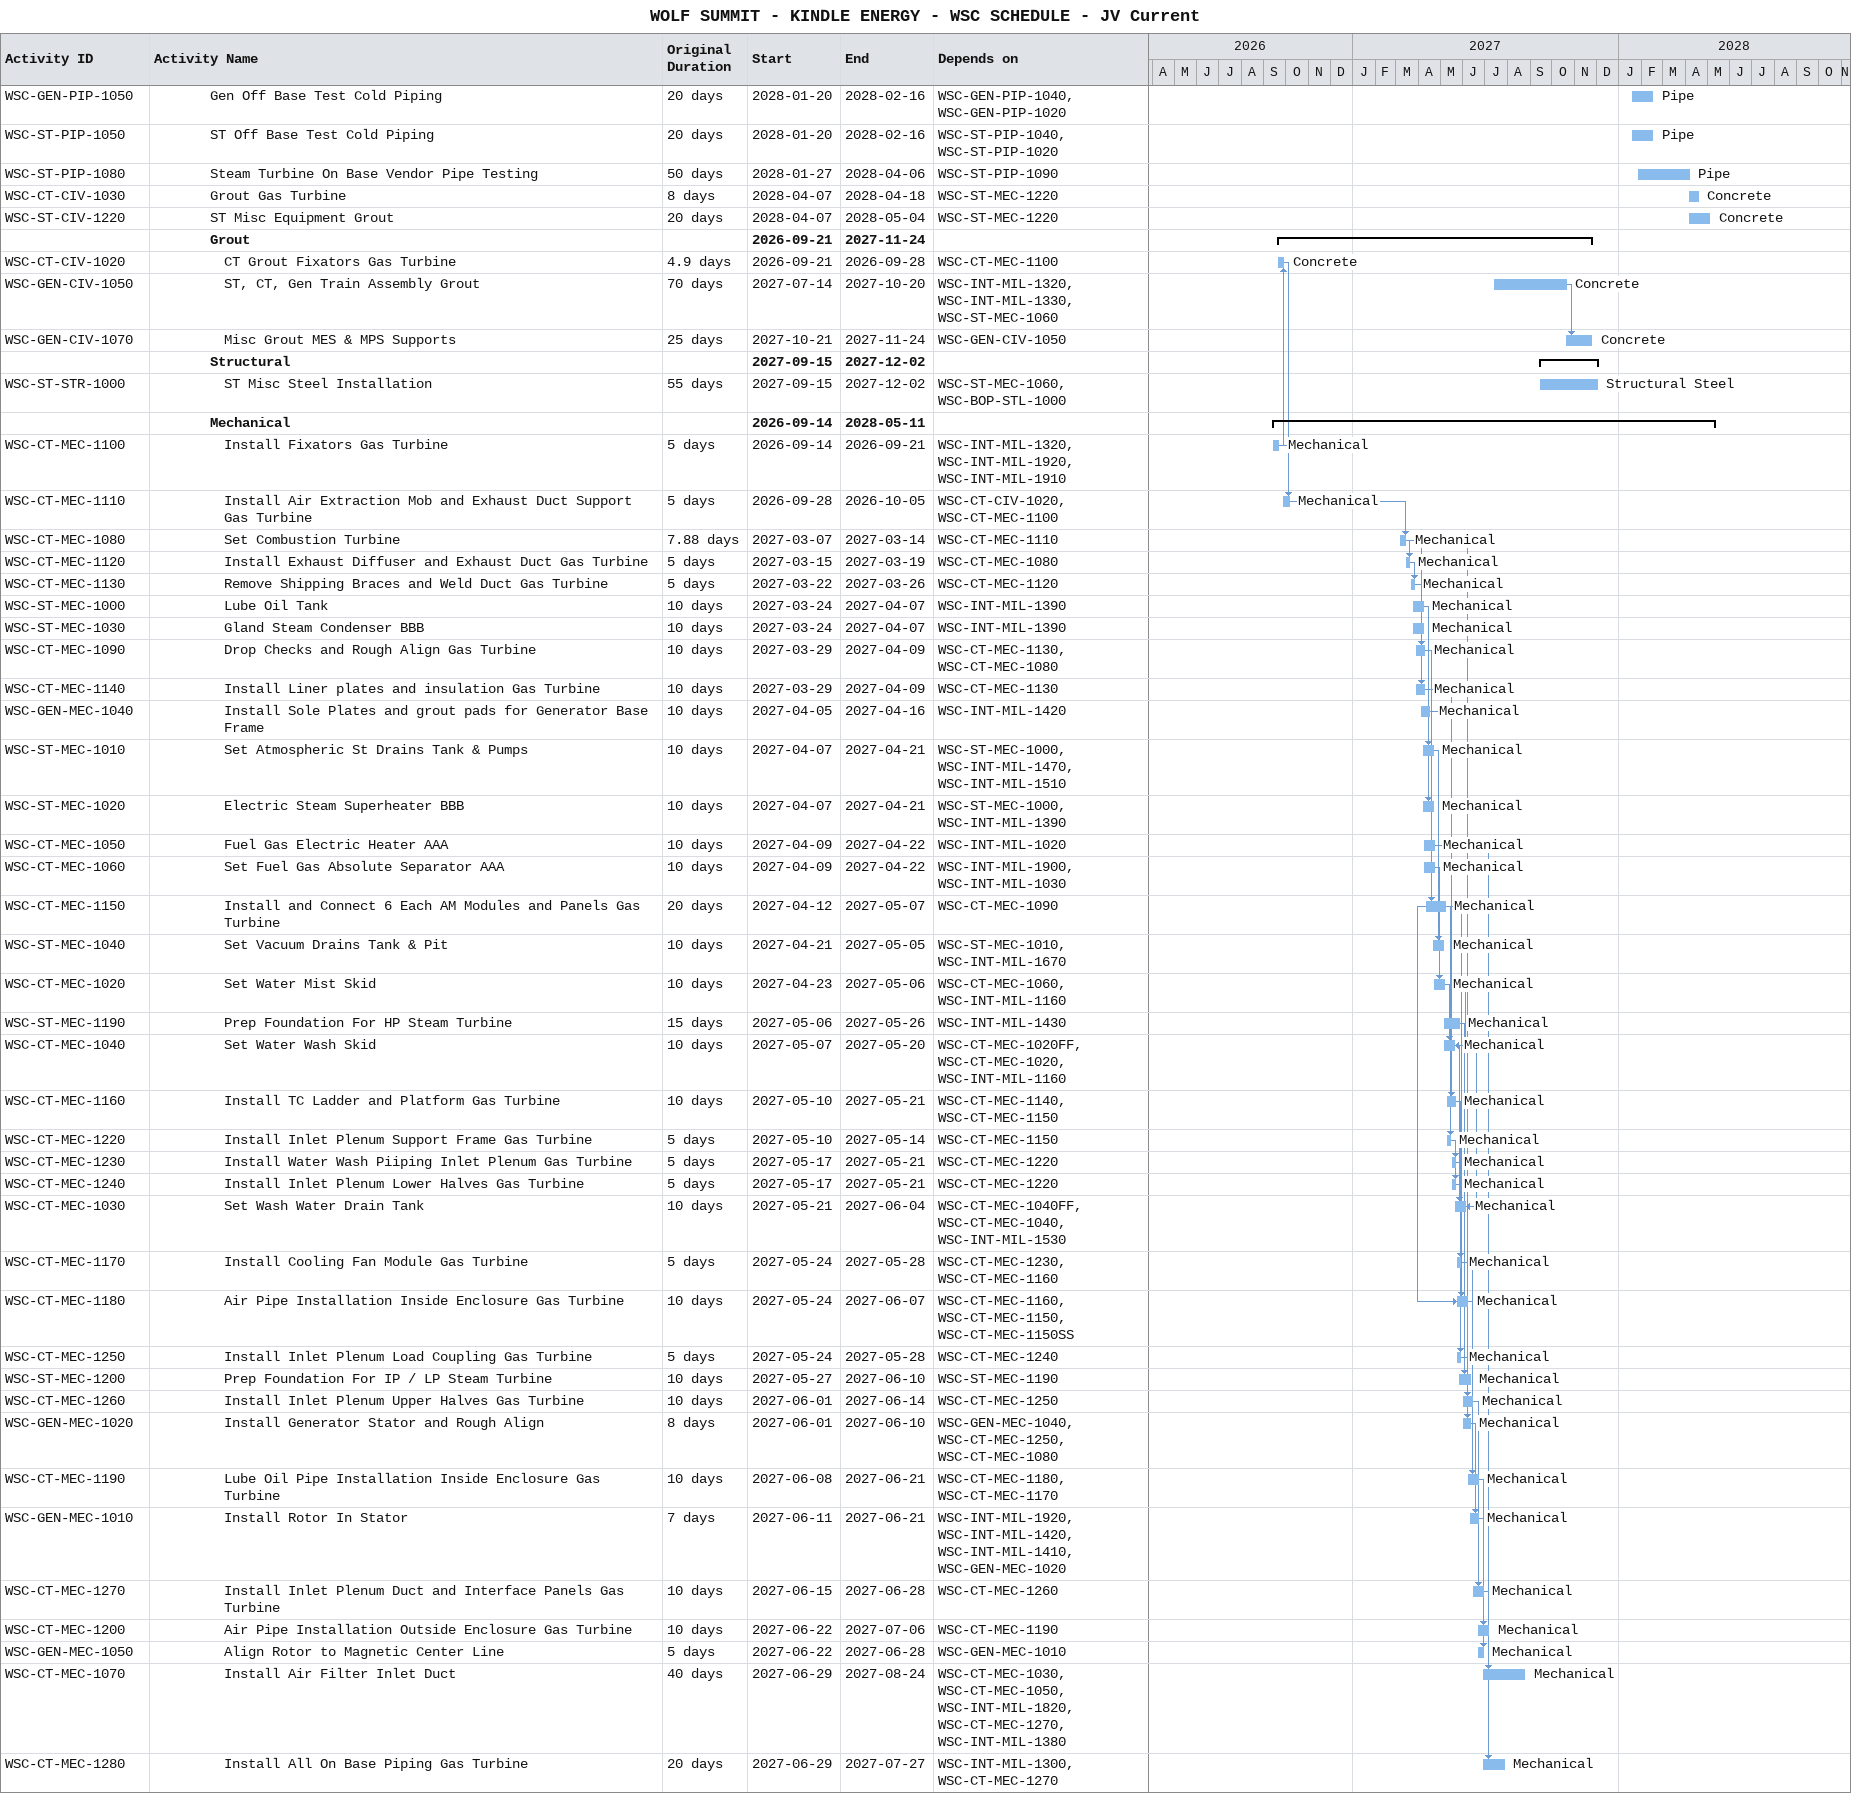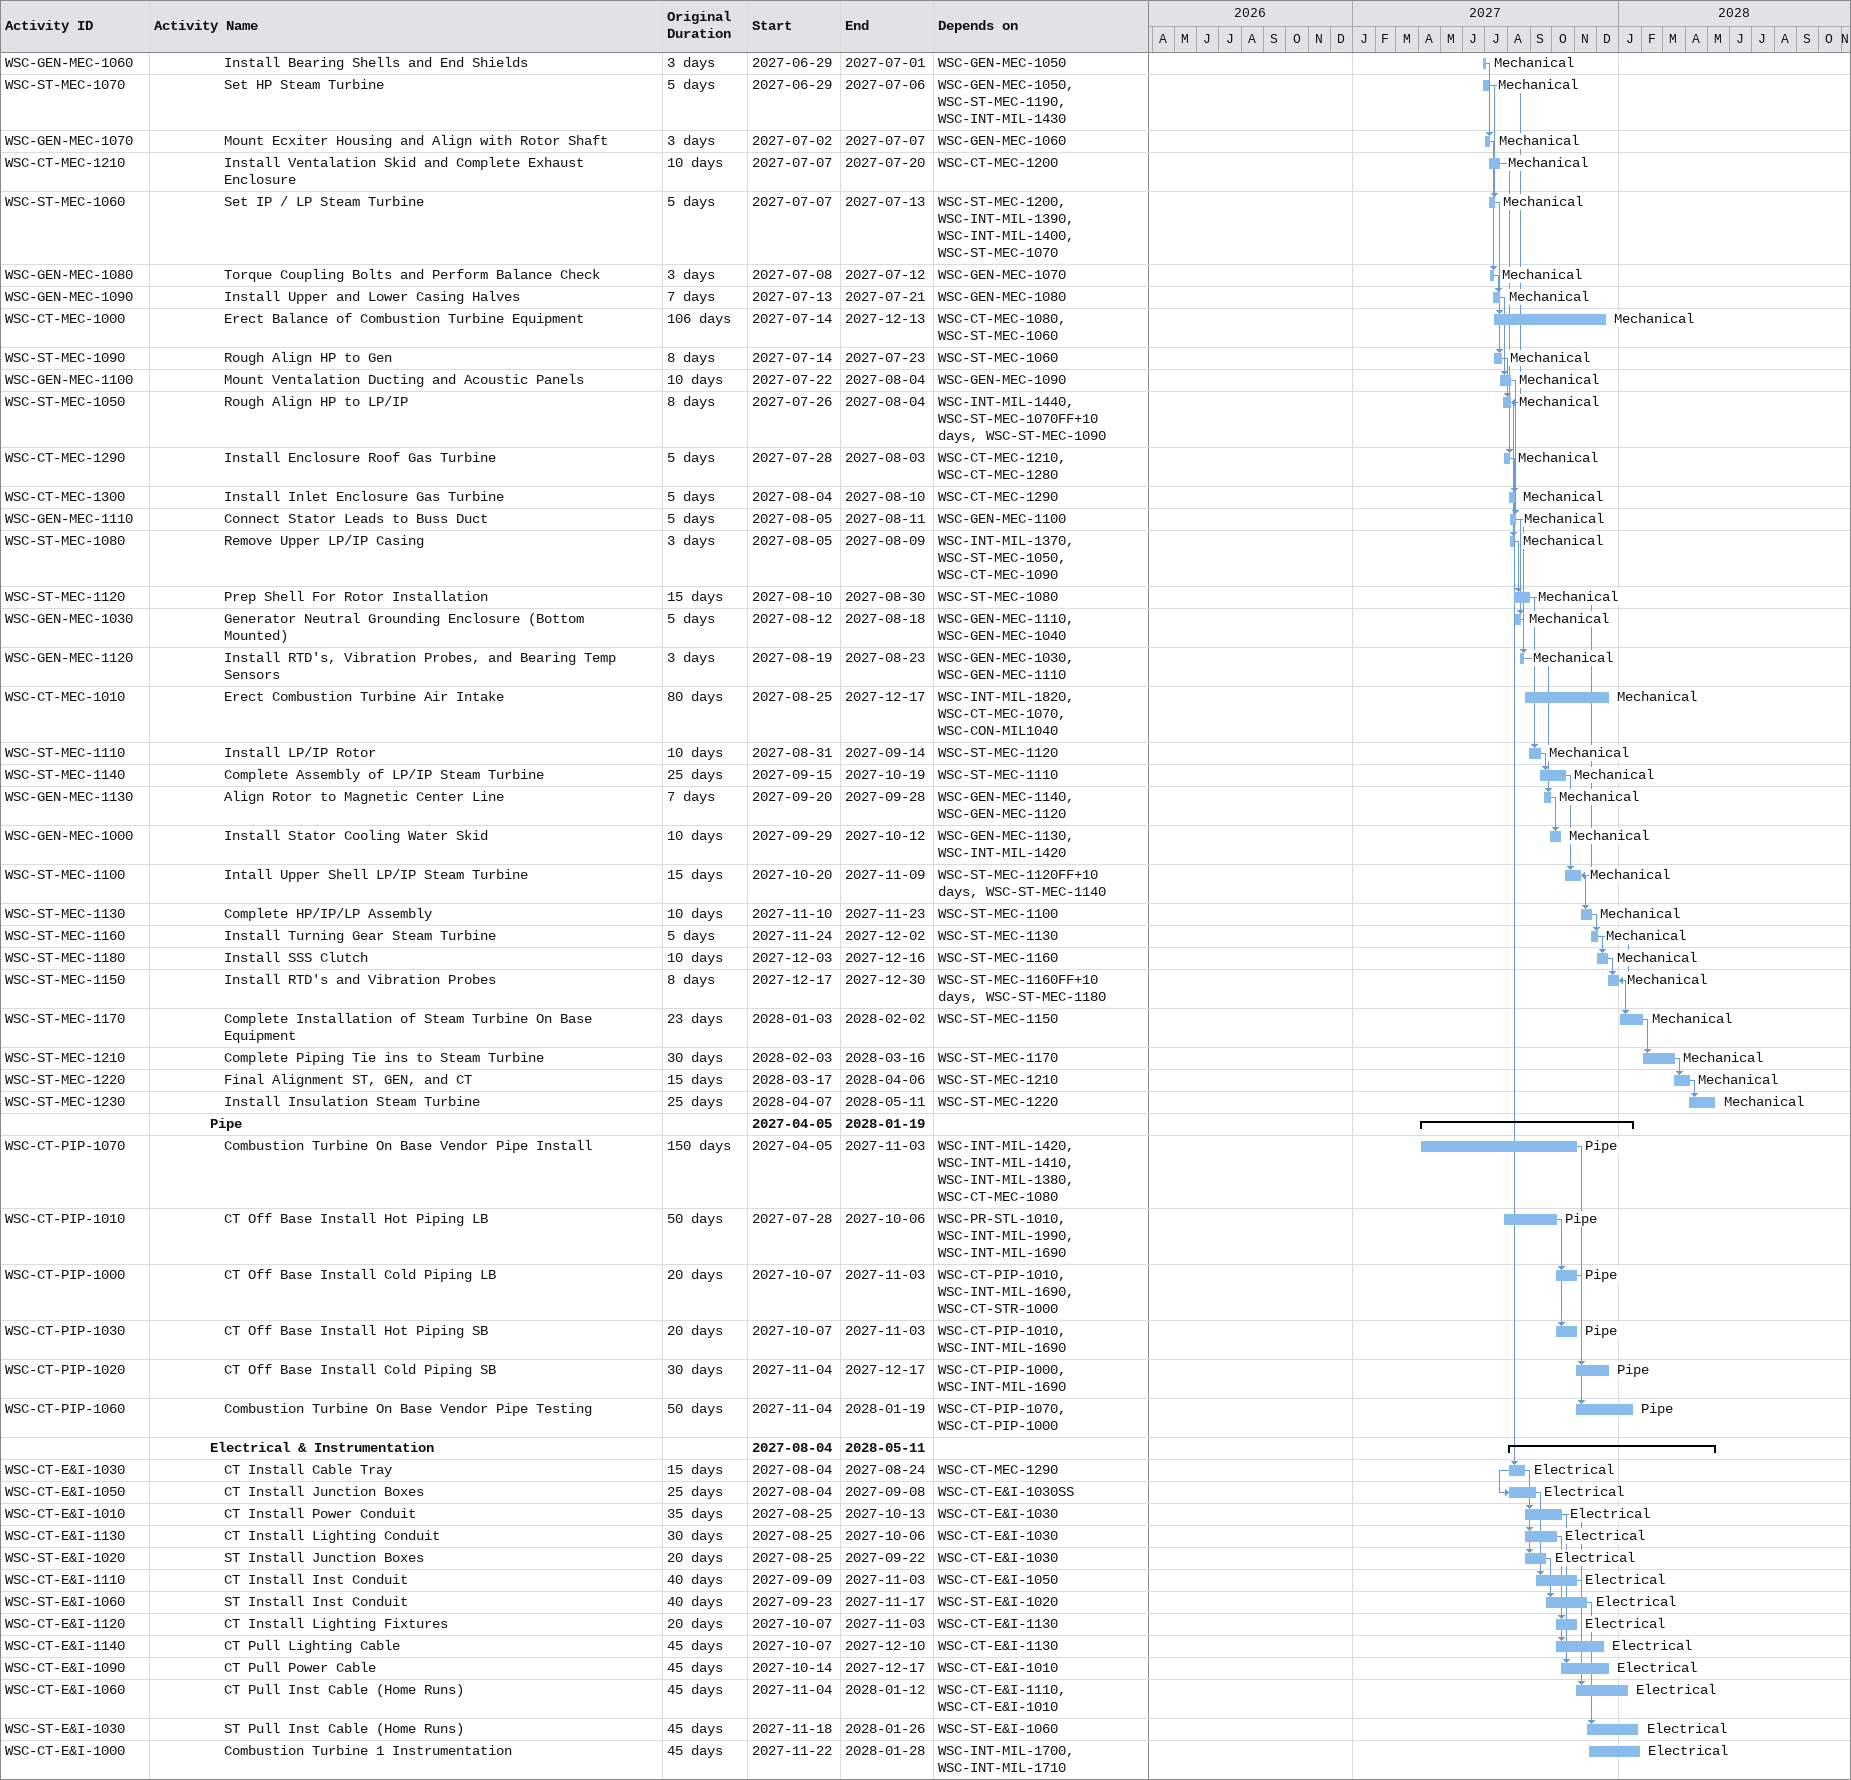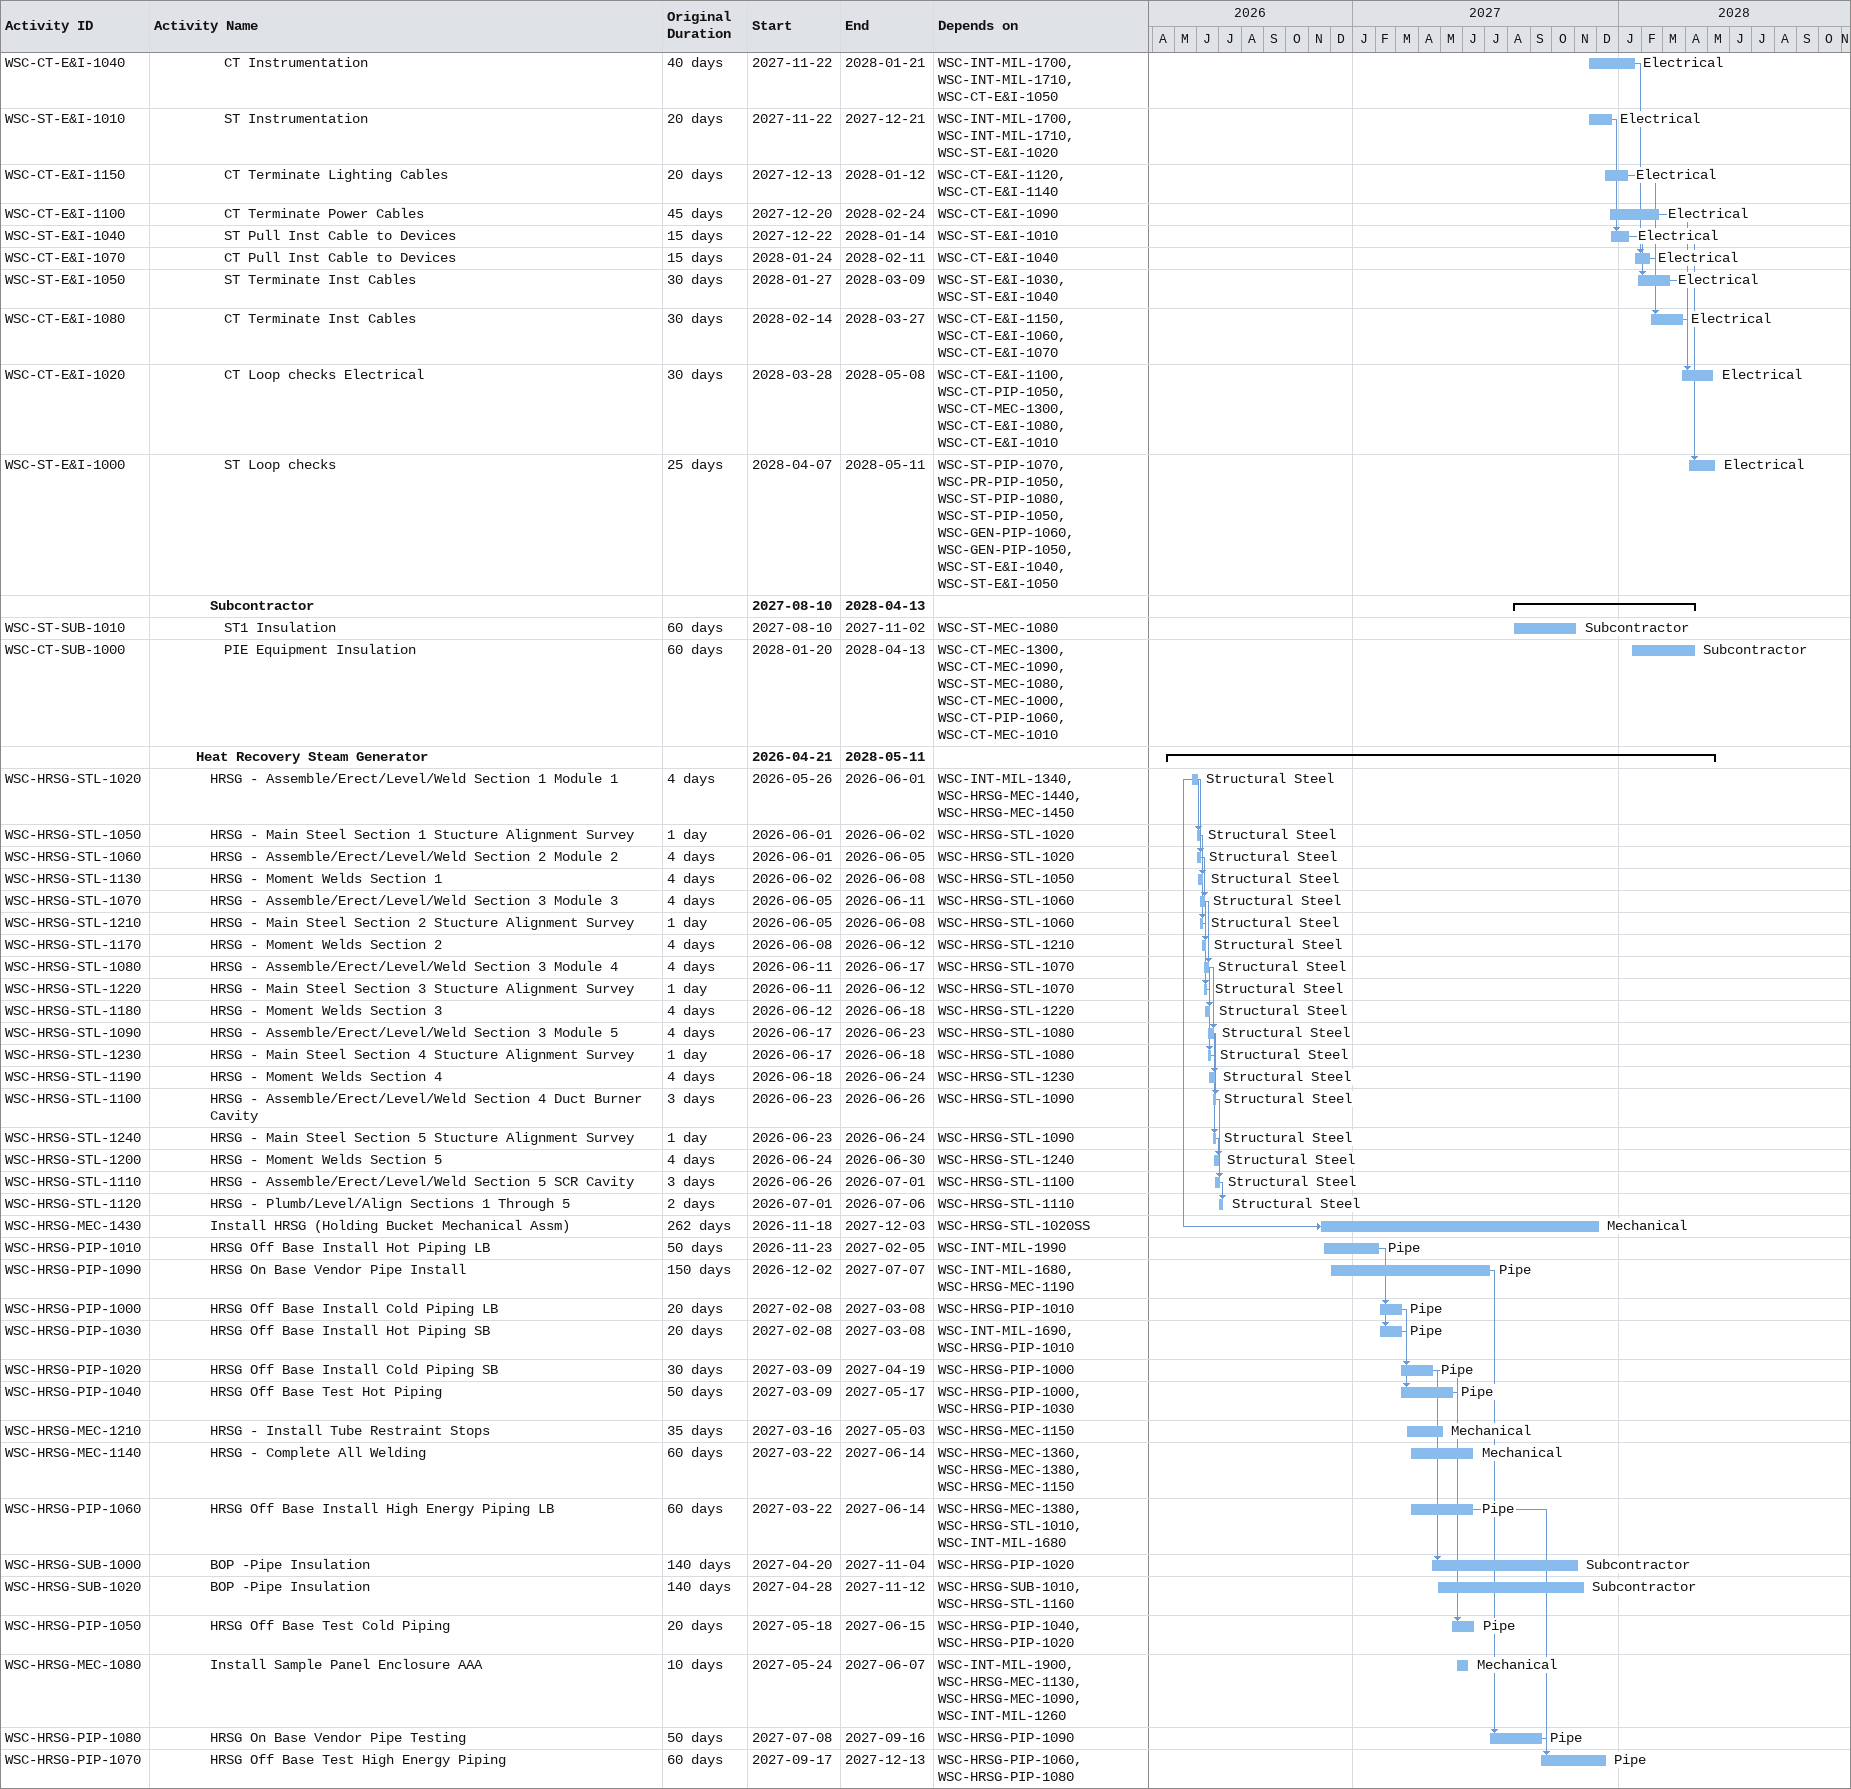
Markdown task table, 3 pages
WOLF SUMMIT - KINDLE ENERGY - WSC SCHEDULE - JV Current

| ID | Level | Task | Original duration | Start | Finish | Predecessors | Resources |
|---|---|---|---|---|---|---|---|
| WSC-GEN-PIP-1050 | 5 | Gen Off Base Test Cold Piping | 20d | 2028-01-20 | 2028-02-16 | WSC-GEN-PIP-1040, WSC-GEN-PIP-1020 | Pipe |
| WSC-ST-PIP-1050 | 5 | ST Off Base Test Cold Piping | 20d | 2028-01-20 | 2028-02-16 | WSC-ST-PIP-1040, WSC-ST-PIP-1020 | Pipe |
| WSC-ST-PIP-1080 | 5 | Steam Turbine On Base Vendor Pipe Testing | 50d | 2028-01-27 | 2028-04-06 | WSC-ST-PIP-1090 | Pipe |
| WSC-CT-CIV-1030 | 5 | Grout Gas Turbine | 8d | 2028-04-07 | 2028-04-18 | WSC-ST-MEC-1220 | Concrete |
| WSC-ST-CIV-1220 | 5 | ST Misc Equipment Grout | 20d | 2028-04-07 | 2028-05-04 | WSC-ST-MEC-1220 | Concrete |
|  | 5 | **Grout** |  | 2026-09-21 | 2027-11-24 |  |  |
| WSC-CT-CIV-1020 | 6 | CT Grout Fixators Gas Turbine | 4.9d | 2026-09-21 | 2026-09-28 | WSC-CT-MEC-1100 | Concrete |
| WSC-GEN-CIV-1050 | 6 | ST, CT, Gen Train Assembly Grout | 70d | 2027-07-14 | 2027-10-20 | WSC-INT-MIL-1320, WSC-INT-MIL-1330, WSC-ST-MEC-1060 | Concrete |
| WSC-GEN-CIV-1070 | 6 | Misc Grout MES & MPS Supports | 25d | 2027-10-21 | 2027-11-24 | WSC-GEN-CIV-1050 | Concrete |
|  | 5 | **Structural** |  | 2027-09-15 | 2027-12-02 |  |  |
| WSC-ST-STR-1000 | 6 | ST Misc Steel Installation | 55d | 2027-09-15 | 2027-12-02 | WSC-ST-MEC-1060, WSC-BOP-STL-1000 | Structural Steel |
|  | 5 | **Mechanical** |  | 2026-09-14 | 2028-05-11 |  |  |
| WSC-CT-MEC-1100 | 6 | Install Fixators Gas Turbine | 5d | 2026-09-14 | 2026-09-21 | WSC-INT-MIL-1320, WSC-INT-MIL-1920, WSC-INT-MIL-1910 | Mechanical |
| WSC-CT-MEC-1110 | 6 | Install Air Extraction Mob and Exhaust Duct Support Gas Turbine | 5d | 2026-09-28 | 2026-10-05 | WSC-CT-CIV-1020, WSC-CT-MEC-1100 | Mechanical |
| WSC-CT-MEC-1080 | 6 | Set Combustion Turbine | 7.88d | 2027-03-07 | 2027-03-14 | WSC-CT-MEC-1110 | Mechanical |
| WSC-CT-MEC-1120 | 6 | Install Exhaust Diffuser and Exhaust Duct Gas Turbine | 5d | 2027-03-15 | 2027-03-19 | WSC-CT-MEC-1080 | Mechanical |
| WSC-CT-MEC-1130 | 6 | Remove Shipping Braces and Weld Duct Gas Turbine | 5d | 2027-03-22 | 2027-03-26 | WSC-CT-MEC-1120 | Mechanical |
| WSC-ST-MEC-1000 | 6 | Lube Oil Tank | 10d | 2027-03-24 | 2027-04-07 | WSC-INT-MIL-1390 | Mechanical |
| WSC-ST-MEC-1030 | 6 | Gland Steam Condenser BBB | 10d | 2027-03-24 | 2027-04-07 | WSC-INT-MIL-1390 | Mechanical |
| WSC-CT-MEC-1090 | 6 | Drop Checks and Rough Align Gas Turbine | 10d | 2027-03-29 | 2027-04-09 | WSC-CT-MEC-1130, WSC-CT-MEC-1080 | Mechanical |
| WSC-CT-MEC-1140 | 6 | Install Liner plates and insulation Gas Turbine | 10d | 2027-03-29 | 2027-04-09 | WSC-CT-MEC-1130 | Mechanical |
| WSC-GEN-MEC-1040 | 6 | Install Sole Plates and grout pads for Generator Base Frame | 10d | 2027-04-05 | 2027-04-16 | WSC-INT-MIL-1420 | Mechanical |
| WSC-ST-MEC-1010 | 6 | Set Atmospheric St Drains Tank & Pumps | 10d | 2027-04-07 | 2027-04-21 | WSC-ST-MEC-1000, WSC-INT-MIL-1470, WSC-INT-MIL-1510 | Mechanical |
| WSC-ST-MEC-1020 | 6 | Electric Steam Superheater BBB | 10d | 2027-04-07 | 2027-04-21 | WSC-ST-MEC-1000, WSC-INT-MIL-1390 | Mechanical |
| WSC-CT-MEC-1050 | 6 | Fuel Gas Electric Heater AAA | 10d | 2027-04-09 | 2027-04-22 | WSC-INT-MIL-1020 | Mechanical |
| WSC-CT-MEC-1060 | 6 | Set Fuel Gas Absolute Separator AAA | 10d | 2027-04-09 | 2027-04-22 | WSC-INT-MIL-1900, WSC-INT-MIL-1030 | Mechanical |
| WSC-CT-MEC-1150 | 6 | Install and Connect 6 Each AM Modules and Panels Gas Turbine | 20d | 2027-04-12 | 2027-05-07 | WSC-CT-MEC-1090 | Mechanical |
| WSC-ST-MEC-1040 | 6 | Set Vacuum Drains Tank & Pit | 10d | 2027-04-21 | 2027-05-05 | WSC-ST-MEC-1010, WSC-INT-MIL-1670 | Mechanical |
| WSC-CT-MEC-1020 | 6 | Set Water Mist Skid | 10d | 2027-04-23 | 2027-05-06 | WSC-CT-MEC-1060, WSC-INT-MIL-1160 | Mechanical |
| WSC-ST-MEC-1190 | 6 | Prep Foundation For HP Steam Turbine | 15d | 2027-05-06 | 2027-05-26 | WSC-INT-MIL-1430 | Mechanical |
| WSC-CT-MEC-1040 | 6 | Set Water Wash Skid | 10d | 2027-05-07 | 2027-05-20 | WSC-CT-MEC-1020FF, WSC-CT-MEC-1020, WSC-INT-MIL-1160 | Mechanical |
| WSC-CT-MEC-1160 | 6 | Install TC Ladder and Platform Gas Turbine | 10d | 2027-05-10 | 2027-05-21 | WSC-CT-MEC-1140, WSC-CT-MEC-1150 | Mechanical |
| WSC-CT-MEC-1220 | 6 | Install Inlet Plenum Support Frame Gas Turbine | 5d | 2027-05-10 | 2027-05-14 | WSC-CT-MEC-1150 | Mechanical |
| WSC-CT-MEC-1230 | 6 | Install Water Wash Piiping Inlet Plenum Gas Turbine | 5d | 2027-05-17 | 2027-05-21 | WSC-CT-MEC-1220 | Mechanical |
| WSC-CT-MEC-1240 | 6 | Install Inlet Plenum Lower Halves Gas Turbine | 5d | 2027-05-17 | 2027-05-21 | WSC-CT-MEC-1220 | Mechanical |
| WSC-CT-MEC-1030 | 6 | Set Wash Water Drain Tank | 10d | 2027-05-21 | 2027-06-04 | WSC-CT-MEC-1040FF, WSC-CT-MEC-1040, WSC-INT-MIL-1530 | Mechanical |
| WSC-CT-MEC-1170 | 6 | Install Cooling Fan Module Gas Turbine | 5d | 2027-05-24 | 2027-05-28 | WSC-CT-MEC-1230, WSC-CT-MEC-1160 | Mechanical |
| WSC-CT-MEC-1180 | 6 | Air Pipe Installation Inside Enclosure Gas Turbine | 10d | 2027-05-24 | 2027-06-07 | WSC-CT-MEC-1160, WSC-CT-MEC-1150, WSC-CT-MEC-1150SS | Mechanical |
| WSC-CT-MEC-1250 | 6 | Install Inlet Plenum Load Coupling Gas Turbine | 5d | 2027-05-24 | 2027-05-28 | WSC-CT-MEC-1240 | Mechanical |
| WSC-ST-MEC-1200 | 6 | Prep Foundation For IP / LP Steam Turbine | 10d | 2027-05-27 | 2027-06-10 | WSC-ST-MEC-1190 | Mechanical |
| WSC-CT-MEC-1260 | 6 | Install Inlet Plenum Upper Halves Gas Turbine | 10d | 2027-06-01 | 2027-06-14 | WSC-CT-MEC-1250 | Mechanical |
| WSC-GEN-MEC-1020 | 6 | Install Generator Stator and Rough Align | 8d | 2027-06-01 | 2027-06-10 | WSC-GEN-MEC-1040, WSC-CT-MEC-1250, WSC-CT-MEC-1080 | Mechanical |
| WSC-CT-MEC-1190 | 6 | Lube Oil Pipe Installation Inside Enclosure Gas Turbine | 10d | 2027-06-08 | 2027-06-21 | WSC-CT-MEC-1180, WSC-CT-MEC-1170 | Mechanical |
| WSC-GEN-MEC-1010 | 6 | Install Rotor In Stator | 7d | 2027-06-11 | 2027-06-21 | WSC-INT-MIL-1920, WSC-INT-MIL-1420, WSC-INT-MIL-1410, WSC-GEN-MEC-1020 | Mechanical |
| WSC-CT-MEC-1270 | 6 | Install Inlet Plenum Duct and Interface Panels Gas Turbine | 10d | 2027-06-15 | 2027-06-28 | WSC-CT-MEC-1260 | Mechanical |
| WSC-CT-MEC-1200 | 6 | Air Pipe Installation Outside Enclosure Gas Turbine | 10d | 2027-06-22 | 2027-07-06 | WSC-CT-MEC-1190 | Mechanical |
| WSC-GEN-MEC-1050 | 6 | Align Rotor to Magnetic Center Line | 5d | 2027-06-22 | 2027-06-28 | WSC-GEN-MEC-1010 | Mechanical |
| WSC-CT-MEC-1070 | 6 | Install Air Filter Inlet Duct | 40d | 2027-06-29 | 2027-08-24 | WSC-CT-MEC-1030, WSC-CT-MEC-1050, WSC-INT-MIL-1820, WSC-CT-MEC-1270, WSC-INT-MIL-1380 | Mechanical |
| WSC-CT-MEC-1280 | 6 | Install All On Base Piping Gas Turbine | 20d | 2027-06-29 | 2027-07-27 | WSC-INT-MIL-1300, WSC-CT-MEC-1270 | Mechanical |
| WSC-GEN-MEC-1060 | 6 | Install Bearing Shells and End Shields | 3d | 2027-06-29 | 2027-07-01 | WSC-GEN-MEC-1050 | Mechanical |
| WSC-ST-MEC-1070 | 6 | Set HP Steam Turbine | 5d | 2027-06-29 | 2027-07-06 | WSC-GEN-MEC-1050, WSC-ST-MEC-1190, WSC-INT-MIL-1430 | Mechanical |
| WSC-GEN-MEC-1070 | 6 | Mount Ecxiter Housing and Align with Rotor Shaft | 3d | 2027-07-02 | 2027-07-07 | WSC-GEN-MEC-1060 | Mechanical |
| WSC-CT-MEC-1210 | 6 | Install Ventalation Skid and Complete Exhaust Enclosure | 10d | 2027-07-07 | 2027-07-20 | WSC-CT-MEC-1200 | Mechanical |
| WSC-ST-MEC-1060 | 6 | Set IP / LP Steam Turbine | 5d | 2027-07-07 | 2027-07-13 | WSC-ST-MEC-1200, WSC-INT-MIL-1390, WSC-INT-MIL-1400, WSC-ST-MEC-1070 | Mechanical |
| WSC-GEN-MEC-1080 | 6 | Torque Coupling Bolts and Perform Balance Check | 3d | 2027-07-08 | 2027-07-12 | WSC-GEN-MEC-1070 | Mechanical |
| WSC-GEN-MEC-1090 | 6 | Install Upper and Lower Casing Halves | 7d | 2027-07-13 | 2027-07-21 | WSC-GEN-MEC-1080 | Mechanical |
| WSC-CT-MEC-1000 | 6 | Erect Balance of Combustion Turbine Equipment | 106d | 2027-07-14 | 2027-12-13 | WSC-CT-MEC-1080, WSC-ST-MEC-1060 | Mechanical |
| WSC-ST-MEC-1090 | 6 | Rough Align HP to Gen | 8d | 2027-07-14 | 2027-07-23 | WSC-ST-MEC-1060 | Mechanical |
| WSC-GEN-MEC-1100 | 6 | Mount Ventalation Ducting and Acoustic Panels | 10d | 2027-07-22 | 2027-08-04 | WSC-GEN-MEC-1090 | Mechanical |
| WSC-ST-MEC-1050 | 6 | Rough Align HP to LP/IP | 8d | 2027-07-26 | 2027-08-04 | WSC-INT-MIL-1440, WSC-ST-MEC-1070FF+10d, WSC-ST-MEC-1090 | Mechanical |
| WSC-CT-MEC-1290 | 6 | Install Enclosure Roof Gas Turbine | 5d | 2027-07-28 | 2027-08-03 | WSC-CT-MEC-1210, WSC-CT-MEC-1280 | Mechanical |
| WSC-CT-MEC-1300 | 6 | Install Inlet Enclosure Gas Turbine | 5d | 2027-08-04 | 2027-08-10 | WSC-CT-MEC-1290 | Mechanical |
| WSC-GEN-MEC-1110 | 6 | Connect Stator Leads to Buss Duct | 5d | 2027-08-05 | 2027-08-11 | WSC-GEN-MEC-1100 | Mechanical |
| WSC-ST-MEC-1080 | 6 | Remove Upper LP/IP Casing | 3d | 2027-08-05 | 2027-08-09 | WSC-INT-MIL-1370, WSC-ST-MEC-1050, WSC-CT-MEC-1090 | Mechanical |
| WSC-ST-MEC-1120 | 6 | Prep Shell For Rotor Installation | 15d | 2027-08-10 | 2027-08-30 | WSC-ST-MEC-1080 | Mechanical |
| WSC-GEN-MEC-1030 | 6 | Generator Neutral Grounding Enclosure (Bottom Mounted) | 5d | 2027-08-12 | 2027-08-18 | WSC-GEN-MEC-1110, WSC-GEN-MEC-1040 | Mechanical |
| WSC-GEN-MEC-1120 | 6 | Install RTD's, Vibration Probes, and Bearing Temp Sensors | 3d | 2027-08-19 | 2027-08-23 | WSC-GEN-MEC-1030, WSC-GEN-MEC-1110 | Mechanical |
| WSC-CT-MEC-1010 | 6 | Erect Combustion Turbine Air Intake | 80d | 2027-08-25 | 2027-12-17 | WSC-INT-MIL-1820, WSC-CT-MEC-1070, WSC-CON-MIL1040 | Mechanical |
| WSC-ST-MEC-1110 | 6 | Install LP/IP Rotor | 10d | 2027-08-31 | 2027-09-14 | WSC-ST-MEC-1120 | Mechanical |
| WSC-ST-MEC-1140 | 6 | Complete Assembly of LP/IP Steam Turbine | 25d | 2027-09-15 | 2027-10-19 | WSC-ST-MEC-1110 | Mechanical |
| WSC-GEN-MEC-1130 | 6 | Align Rotor to Magnetic Center Line | 7d | 2027-09-20 | 2027-09-28 | WSC-GEN-MEC-1140, WSC-GEN-MEC-1120 | Mechanical |
| WSC-GEN-MEC-1000 | 6 | Install Stator Cooling Water Skid | 10d | 2027-09-29 | 2027-10-12 | WSC-GEN-MEC-1130, WSC-INT-MIL-1420 | Mechanical |
| WSC-ST-MEC-1100 | 6 | Intall Upper Shell LP/IP Steam Turbine | 15d | 2027-10-20 | 2027-11-09 | WSC-ST-MEC-1120FF+10d, WSC-ST-MEC-1140 | Mechanical |
| WSC-ST-MEC-1130 | 6 | Complete HP/IP/LP Assembly | 10d | 2027-11-10 | 2027-11-23 | WSC-ST-MEC-1100 | Mechanical |
| WSC-ST-MEC-1160 | 6 | Install Turning Gear Steam Turbine | 5d | 2027-11-24 | 2027-12-02 | WSC-ST-MEC-1130 | Mechanical |
| WSC-ST-MEC-1180 | 6 | Install SSS Clutch | 10d | 2027-12-03 | 2027-12-16 | WSC-ST-MEC-1160 | Mechanical |
| WSC-ST-MEC-1150 | 6 | Install RTD's and Vibration Probes | 8d | 2027-12-17 | 2027-12-30 | WSC-ST-MEC-1160FF+10d, WSC-ST-MEC-1180 | Mechanical |
| WSC-ST-MEC-1170 | 6 | Complete Installation of Steam Turbine On Base Equipment | 23d | 2028-01-03 | 2028-02-02 | WSC-ST-MEC-1150 | Mechanical |
| WSC-ST-MEC-1210 | 6 | Complete Piping Tie ins to Steam Turbine | 30d | 2028-02-03 | 2028-03-16 | WSC-ST-MEC-1170 | Mechanical |
| WSC-ST-MEC-1220 | 6 | Final Alignment ST, GEN, and CT | 15d | 2028-03-17 | 2028-04-06 | WSC-ST-MEC-1210 | Mechanical |
| WSC-ST-MEC-1230 | 6 | Install Insulation Steam Turbine | 25d | 2028-04-07 | 2028-05-11 | WSC-ST-MEC-1220 | Mechanical |
|  | 5 | **Pipe** |  | 2027-04-05 | 2028-01-19 |  |  |
| WSC-CT-PIP-1070 | 6 | Combustion Turbine On Base Vendor Pipe Install | 150d | 2027-04-05 | 2027-11-03 | WSC-INT-MIL-1420, WSC-INT-MIL-1410, WSC-INT-MIL-1380, WSC-CT-MEC-1080 | Pipe |
| WSC-CT-PIP-1010 | 6 | CT Off Base Install Hot Piping LB | 50d | 2027-07-28 | 2027-10-06 | WSC-PR-STL-1010, WSC-INT-MIL-1990, WSC-INT-MIL-1690 | Pipe |
| WSC-CT-PIP-1000 | 6 | CT Off Base Install Cold Piping LB | 20d | 2027-10-07 | 2027-11-03 | WSC-CT-PIP-1010, WSC-INT-MIL-1690, WSC-CT-STR-1000 | Pipe |
| WSC-CT-PIP-1030 | 6 | CT Off Base Install Hot Piping SB | 20d | 2027-10-07 | 2027-11-03 | WSC-CT-PIP-1010, WSC-INT-MIL-1690 | Pipe |
| WSC-CT-PIP-1020 | 6 | CT Off Base Install Cold Piping SB | 30d | 2027-11-04 | 2027-12-17 | WSC-CT-PIP-1000, WSC-INT-MIL-1690 | Pipe |
| WSC-CT-PIP-1060 | 6 | Combustion Turbine On Base Vendor Pipe Testing | 50d | 2027-11-04 | 2028-01-19 | WSC-CT-PIP-1070, WSC-CT-PIP-1000 | Pipe |
|  | 5 | **Electrical & Instrumentation** |  | 2027-08-04 | 2028-05-11 |  |  |
| WSC-CT-E&I-1030 | 6 | CT Install Cable Tray | 15d | 2027-08-04 | 2027-08-24 | WSC-CT-MEC-1290 | Electrical |
| WSC-CT-E&I-1050 | 6 | CT Install Junction Boxes | 25d | 2027-08-04 | 2027-09-08 | WSC-CT-E&I-1030SS | Electrical |
| WSC-CT-E&I-1010 | 6 | CT Install Power Conduit | 35d | 2027-08-25 | 2027-10-13 | WSC-CT-E&I-1030 | Electrical |
| WSC-CT-E&I-1130 | 6 | CT Install Lighting Conduit | 30d | 2027-08-25 | 2027-10-06 | WSC-CT-E&I-1030 | Electrical |
| WSC-ST-E&I-1020 | 6 | ST Install Junction Boxes | 20d | 2027-08-25 | 2027-09-22 | WSC-CT-E&I-1030 | Electrical |
| WSC-CT-E&I-1110 | 6 | CT Install Inst Conduit | 40d | 2027-09-09 | 2027-11-03 | WSC-CT-E&I-1050 | Electrical |
| WSC-ST-E&I-1060 | 6 | ST Install Inst Conduit | 40d | 2027-09-23 | 2027-11-17 | WSC-ST-E&I-1020 | Electrical |
| WSC-CT-E&I-1120 | 6 | CT Install Lighting Fixtures | 20d | 2027-10-07 | 2027-11-03 | WSC-CT-E&I-1130 | Electrical |
| WSC-CT-E&I-1140 | 6 | CT Pull Lighting Cable | 45d | 2027-10-07 | 2027-12-10 | WSC-CT-E&I-1130 | Electrical |
| WSC-CT-E&I-1090 | 6 | CT Pull Power Cable | 45d | 2027-10-14 | 2027-12-17 | WSC-CT-E&I-1010 | Electrical |
| WSC-CT-E&I-1060 | 6 | CT Pull Inst Cable (Home Runs) | 45d | 2027-11-04 | 2028-01-12 | WSC-CT-E&I-1110, WSC-CT-E&I-1010 | Electrical |
| WSC-ST-E&I-1030 | 6 | ST Pull Inst Cable (Home Runs) | 45d | 2027-11-18 | 2028-01-26 | WSC-ST-E&I-1060 | Electrical |
| WSC-CT-E&I-1000 | 6 | Combustion Turbine 1 Instrumentation | 45d | 2027-11-22 | 2028-01-28 | WSC-INT-MIL-1700, WSC-INT-MIL-1710 | Electrical |
| WSC-CT-E&I-1040 | 6 | CT Instrumentation | 40d | 2027-11-22 | 2028-01-21 | WSC-INT-MIL-1700, WSC-INT-MIL-1710, WSC-CT-E&I-1050 | Electrical |
| WSC-ST-E&I-1010 | 6 | ST Instrumentation | 20d | 2027-11-22 | 2027-12-21 | WSC-INT-MIL-1700, WSC-INT-MIL-1710, WSC-ST-E&I-1020 | Electrical |
| WSC-CT-E&I-1150 | 6 | CT Terminate Lighting Cables | 20d | 2027-12-13 | 2028-01-12 | WSC-CT-E&I-1120, WSC-CT-E&I-1140 | Electrical |
| WSC-CT-E&I-1100 | 6 | CT Terminate Power Cables | 45d | 2027-12-20 | 2028-02-24 | WSC-CT-E&I-1090 | Electrical |
| WSC-ST-E&I-1040 | 6 | ST Pull Inst Cable to Devices | 15d | 2027-12-22 | 2028-01-14 | WSC-ST-E&I-1010 | Electrical |
| WSC-CT-E&I-1070 | 6 | CT Pull Inst Cable to Devices | 15d | 2028-01-24 | 2028-02-11 | WSC-CT-E&I-1040 | Electrical |
| WSC-ST-E&I-1050 | 6 | ST Terminate Inst Cables | 30d | 2028-01-27 | 2028-03-09 | WSC-ST-E&I-1030, WSC-ST-E&I-1040 | Electrical |
| WSC-CT-E&I-1080 | 6 | CT Terminate Inst Cables | 30d | 2028-02-14 | 2028-03-27 | WSC-CT-E&I-1150, WSC-CT-E&I-1060, WSC-CT-E&I-1070 | Electrical |
| WSC-CT-E&I-1020 | 6 | CT Loop checks Electrical | 30d | 2028-03-28 | 2028-05-08 | WSC-CT-E&I-1100, WSC-CT-PIP-1050, WSC-CT-MEC-1300, WSC-CT-E&I-1080, WSC-CT-E&I-1010 | Electrical |
| WSC-ST-E&I-1000 | 6 | ST Loop checks | 25d | 2028-04-07 | 2028-05-11 | WSC-ST-PIP-1070, WSC-PR-PIP-1050, WSC-ST-PIP-1080, WSC-ST-PIP-1050, WSC-GEN-PIP-1060, WSC-GEN-PIP-1050, WSC-ST-E&I-1040, WSC-ST-E&I-1050 | Electrical |
|  | 5 | **Subcontractor** |  | 2027-08-10 | 2028-04-13 |  |  |
| WSC-ST-SUB-1010 | 6 | ST1 Insulation | 60d | 2027-08-10 | 2027-11-02 | WSC-ST-MEC-1080 | Subcontractor |
| WSC-CT-SUB-1000 | 6 | PIE Equipment Insulation | 60d | 2028-01-20 | 2028-04-13 | WSC-CT-MEC-1300, WSC-CT-MEC-1090, WSC-ST-MEC-1080, WSC-CT-MEC-1000, WSC-CT-PIP-1060, WSC-CT-MEC-1010 | Subcontractor |
|  | 4 | **Heat Recovery Steam Generator** |  | 2026-04-21 | 2028-05-11 |  |  |
| WSC-HRSG-STL-1020 | 5 | HRSG - Assemble/Erect/Level/Weld Section 1 Module 1 | 4d | 2026-05-26 | 2026-06-01 | WSC-INT-MIL-1340, WSC-HRSG-MEC-1440, WSC-HRSG-MEC-1450 | Structural Steel |
| WSC-HRSG-STL-1050 | 5 | HRSG - Main Steel Section 1 Stucture Alignment Survey | 1d | 2026-06-01 | 2026-06-02 | WSC-HRSG-STL-1020 | Structural Steel |
| WSC-HRSG-STL-1060 | 5 | HRSG - Assemble/Erect/Level/Weld Section 2 Module 2 | 4d | 2026-06-01 | 2026-06-05 | WSC-HRSG-STL-1020 | Structural Steel |
| WSC-HRSG-STL-1130 | 5 | HRSG - Moment Welds Section 1 | 4d | 2026-06-02 | 2026-06-08 | WSC-HRSG-STL-1050 | Structural Steel |
| WSC-HRSG-STL-1070 | 5 | HRSG - Assemble/Erect/Level/Weld Section 3 Module 3 | 4d | 2026-06-05 | 2026-06-11 | WSC-HRSG-STL-1060 | Structural Steel |
| WSC-HRSG-STL-1210 | 5 | HRSG - Main Steel Section 2 Stucture Alignment Survey | 1d | 2026-06-05 | 2026-06-08 | WSC-HRSG-STL-1060 | Structural Steel |
| WSC-HRSG-STL-1170 | 5 | HRSG - Moment Welds Section 2 | 4d | 2026-06-08 | 2026-06-12 | WSC-HRSG-STL-1210 | Structural Steel |
| WSC-HRSG-STL-1080 | 5 | HRSG - Assemble/Erect/Level/Weld Section 3 Module 4 | 4d | 2026-06-11 | 2026-06-17 | WSC-HRSG-STL-1070 | Structural Steel |
| WSC-HRSG-STL-1220 | 5 | HRSG - Main Steel Section 3 Stucture Alignment Survey | 1d | 2026-06-11 | 2026-06-12 | WSC-HRSG-STL-1070 | Structural Steel |
| WSC-HRSG-STL-1180 | 5 | HRSG - Moment Welds Section 3 | 4d | 2026-06-12 | 2026-06-18 | WSC-HRSG-STL-1220 | Structural Steel |
| WSC-HRSG-STL-1090 | 5 | HRSG - Assemble/Erect/Level/Weld Section 3 Module 5 | 4d | 2026-06-17 | 2026-06-23 | WSC-HRSG-STL-1080 | Structural Steel |
| WSC-HRSG-STL-1230 | 5 | HRSG - Main Steel Section 4 Stucture Alignment Survey | 1d | 2026-06-17 | 2026-06-18 | WSC-HRSG-STL-1080 | Structural Steel |
| WSC-HRSG-STL-1190 | 5 | HRSG - Moment Welds Section 4 | 4d | 2026-06-18 | 2026-06-24 | WSC-HRSG-STL-1230 | Structural Steel |
| WSC-HRSG-STL-1100 | 5 | HRSG - Assemble/Erect/Level/Weld Section 4 Duct Burner Cavity | 3d | 2026-06-23 | 2026-06-26 | WSC-HRSG-STL-1090 | Structural Steel |
| WSC-HRSG-STL-1240 | 5 | HRSG - Main Steel Section 5 Stucture Alignment Survey | 1d | 2026-06-23 | 2026-06-24 | WSC-HRSG-STL-1090 | Structural Steel |
| WSC-HRSG-STL-1200 | 5 | HRSG - Moment Welds Section 5 | 4d | 2026-06-24 | 2026-06-30 | WSC-HRSG-STL-1240 | Structural Steel |
| WSC-HRSG-STL-1110 | 5 | HRSG - Assemble/Erect/Level/Weld Section 5 SCR Cavity | 3d | 2026-06-26 | 2026-07-01 | WSC-HRSG-STL-1100 | Structural Steel |
| WSC-HRSG-STL-1120 | 5 | HRSG - Plumb/Level/Align Sections 1 Through 5 | 2d | 2026-07-01 | 2026-07-06 | WSC-HRSG-STL-1110 | Structural Steel |
| WSC-HRSG-MEC-1430 | 5 | Install HRSG (Holding Bucket Mechanical Assm) | 262d | 2026-11-18 | 2027-12-03 | WSC-HRSG-STL-1020SS | Mechanical |
| WSC-HRSG-PIP-1010 | 5 | HRSG Off Base Install Hot Piping LB | 50d | 2026-11-23 | 2027-02-05 | WSC-INT-MIL-1990 | Pipe |
| WSC-HRSG-PIP-1090 | 5 | HRSG On Base Vendor Pipe Install | 150d | 2026-12-02 | 2027-07-07 | WSC-INT-MIL-1680, WSC-HRSG-MEC-1190 | Pipe |
| WSC-HRSG-PIP-1000 | 5 | HRSG Off Base Install Cold Piping LB | 20d | 2027-02-08 | 2027-03-08 | WSC-HRSG-PIP-1010 | Pipe |
| WSC-HRSG-PIP-1030 | 5 | HRSG Off Base Install Hot Piping SB | 20d | 2027-02-08 | 2027-03-08 | WSC-INT-MIL-1690, WSC-HRSG-PIP-1010 | Pipe |
| WSC-HRSG-PIP-1020 | 5 | HRSG Off Base Install Cold Piping SB | 30d | 2027-03-09 | 2027-04-19 | WSC-HRSG-PIP-1000 | Pipe |
| WSC-HRSG-PIP-1040 | 5 | HRSG Off Base Test Hot Piping | 50d | 2027-03-09 | 2027-05-17 | WSC-HRSG-PIP-1000, WSC-HRSG-PIP-1030 | Pipe |
| WSC-HRSG-MEC-1210 | 5 | HRSG - Install Tube Restraint Stops | 35d | 2027-03-16 | 2027-05-03 | WSC-HRSG-MEC-1150 | Mechanical |
| WSC-HRSG-MEC-1140 | 5 | HRSG - Complete All Welding | 60d | 2027-03-22 | 2027-06-14 | WSC-HRSG-MEC-1360, WSC-HRSG-MEC-1380, WSC-HRSG-MEC-1150 | Mechanical |
| WSC-HRSG-PIP-1060 | 5 | HRSG Off Base Install High Energy Piping LB | 60d | 2027-03-22 | 2027-06-14 | WSC-HRSG-MEC-1380, WSC-HRSG-STL-1010, WSC-INT-MIL-1680 | Pipe |
| WSC-HRSG-SUB-1000 | 5 | BOP -Pipe Insulation | 140d | 2027-04-20 | 2027-11-04 | WSC-HRSG-PIP-1020 | Subcontractor |
| WSC-HRSG-SUB-1020 | 5 | BOP -Pipe Insulation | 140d | 2027-04-28 | 2027-11-12 | WSC-HRSG-SUB-1010, WSC-HRSG-STL-1160 | Subcontractor |
| WSC-HRSG-PIP-1050 | 5 | HRSG Off Base Test Cold Piping | 20d | 2027-05-18 | 2027-06-15 | WSC-HRSG-PIP-1040, WSC-HRSG-PIP-1020 | Pipe |
| WSC-HRSG-MEC-1080 | 5 | Install Sample Panel Enclosure AAA | 10d | 2027-05-24 | 2027-06-07 | WSC-INT-MIL-1900, WSC-HRSG-MEC-1130, WSC-HRSG-MEC-1090, WSC-INT-MIL-1260 | Mechanical |
| WSC-HRSG-PIP-1080 | 5 | HRSG On Base Vendor Pipe Testing | 50d | 2027-07-08 | 2027-09-16 | WSC-HRSG-PIP-1090 | Pipe |
| WSC-HRSG-PIP-1070 | 5 | HRSG Off Base Test High Energy Piping | 60d | 2027-09-17 | 2027-12-13 | WSC-HRSG-PIP-1060, WSC-HRSG-PIP-1080 | Pipe |
